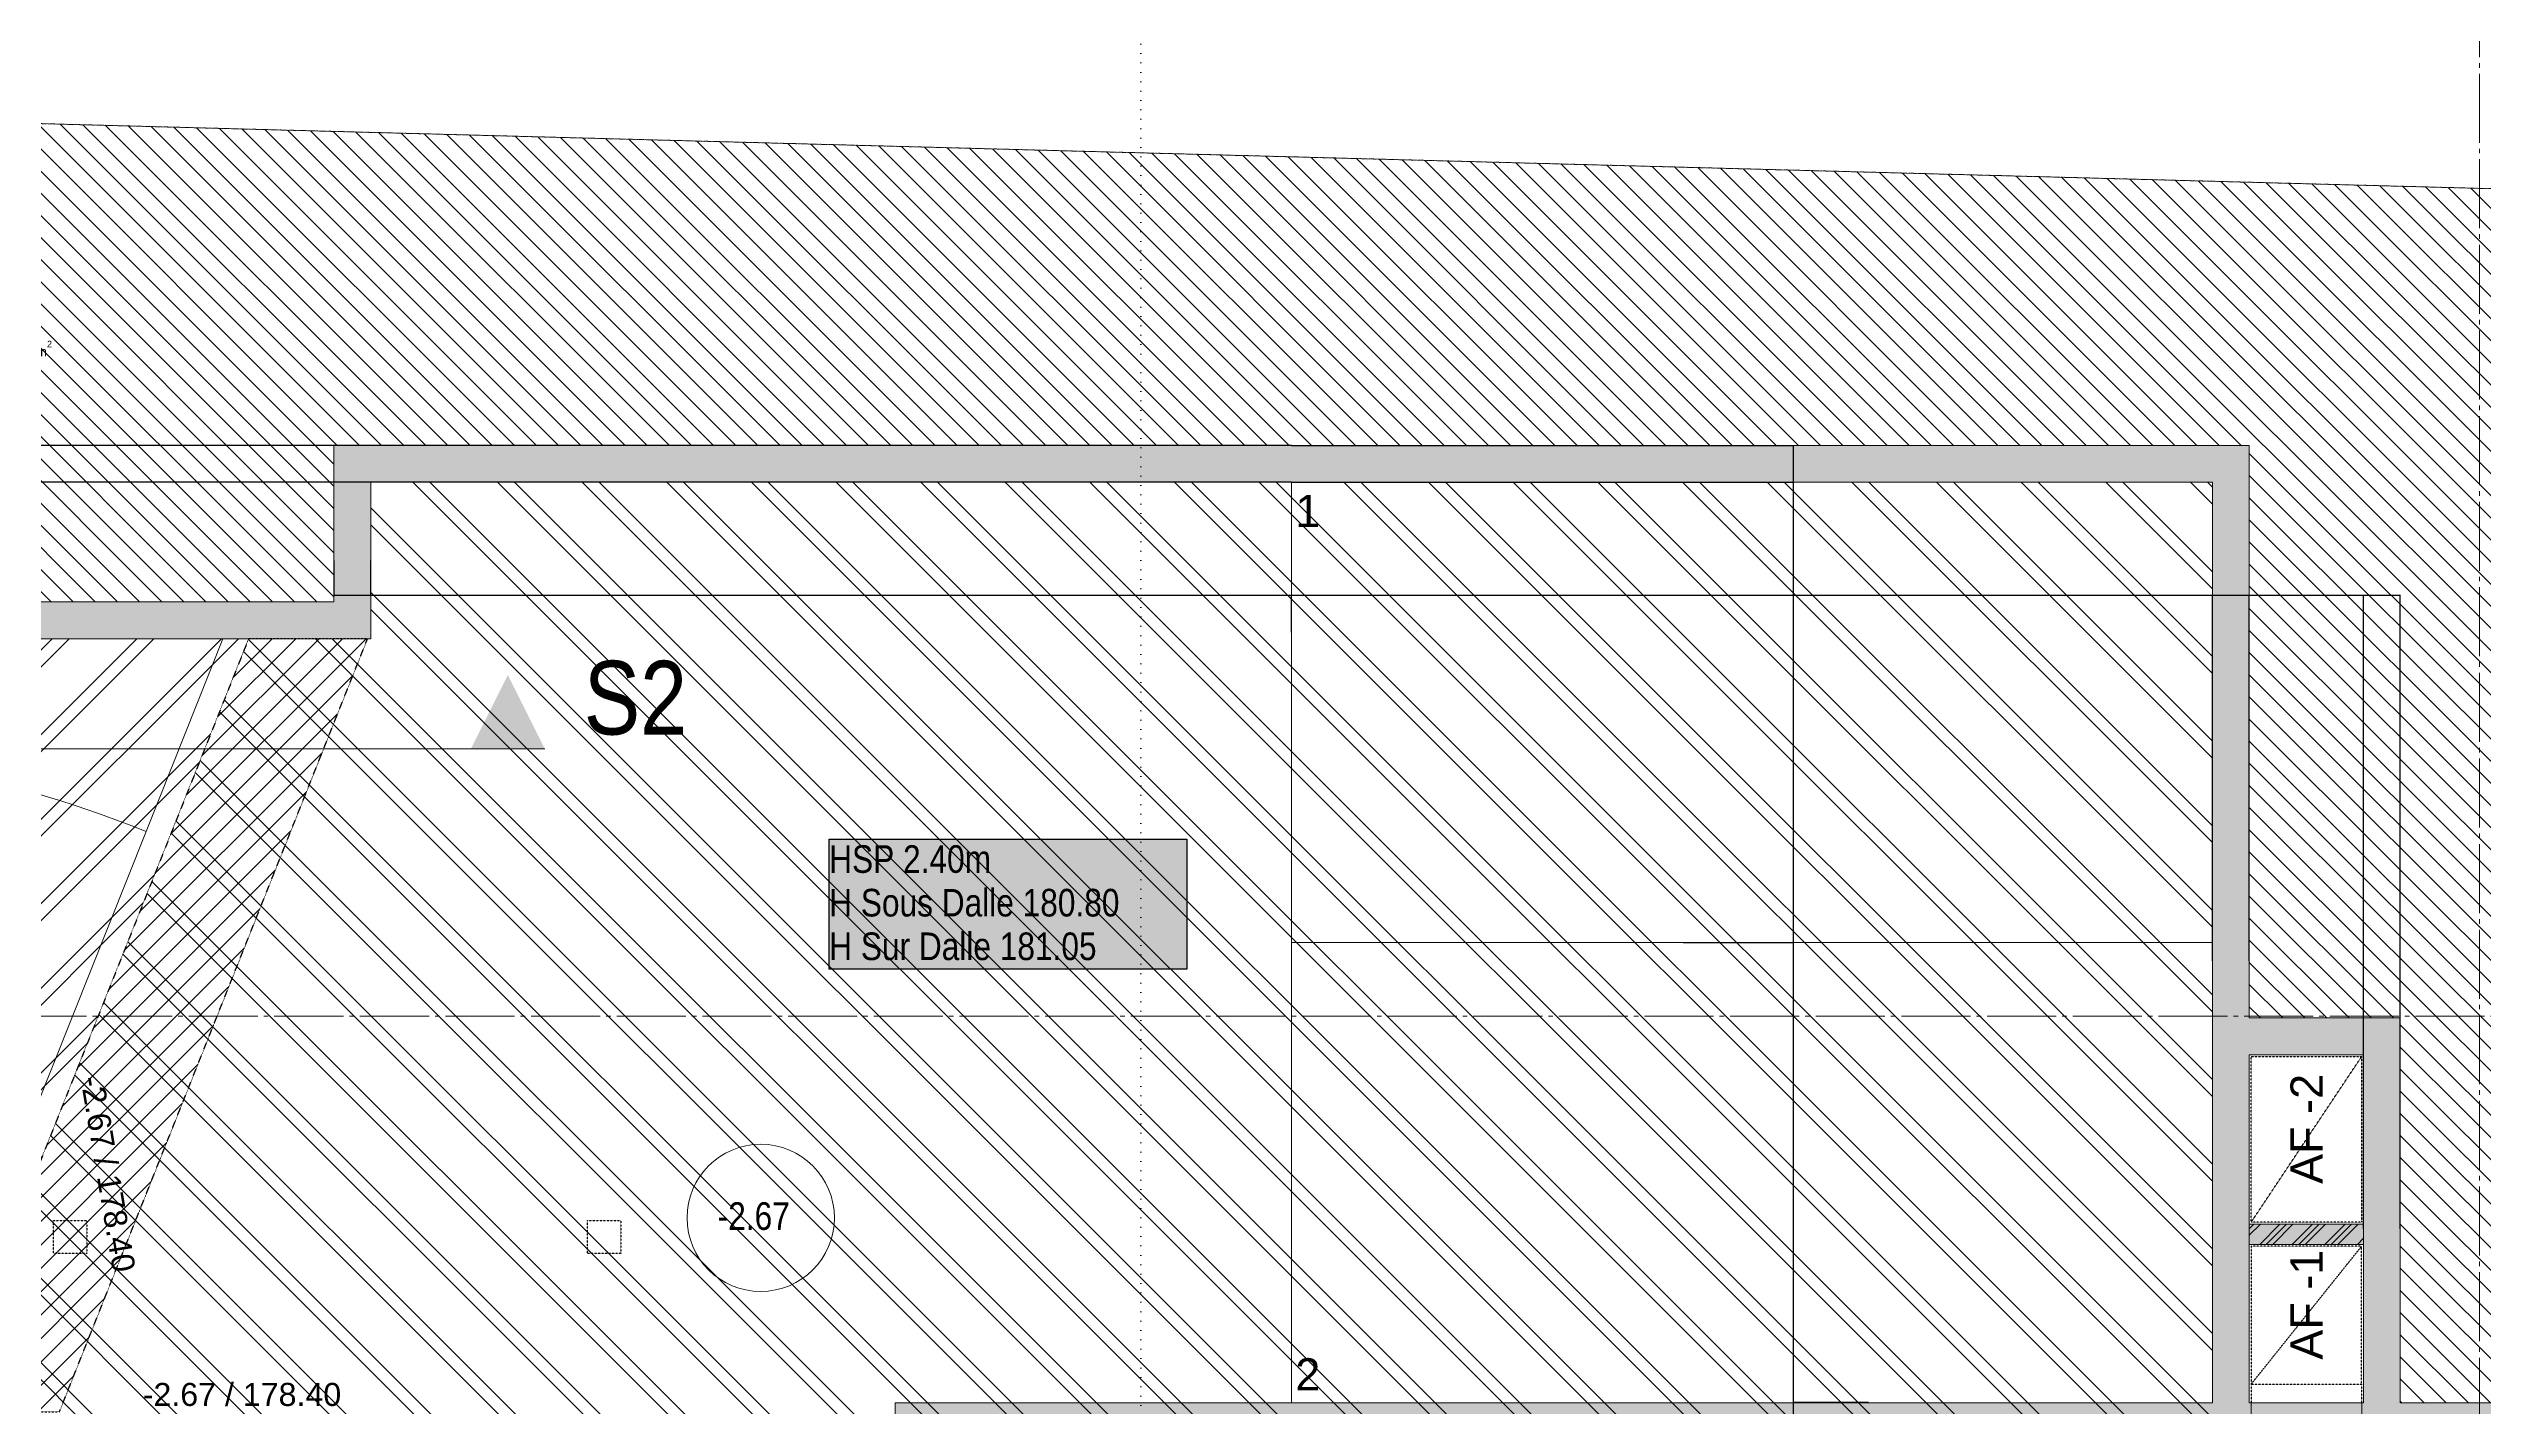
# Model space of a CAD drawing. Header units: centimetres. Extents: x -4990 to 114398, y -61489 to -12305.
# Drawn here: x 57278 to 58600, y -14381 to -13644 of the extents above; entities that cross this region are included whole.
import ezdxf

# ---------------------------------------------------------------- set-up
doc = ezdxf.new("R2010")
doc.units = ezdxf.units.CM
doc.header["$LTSCALE"] = 0.5
for name, pattern in [('Mixte 15', [0.93, 0.75, -0.065, 0.05, -0.065]), ('Mixte 8_2 tirets', [0.695, 0.4, -0.065, 0.05, -0.065, 0.05, -0.065]), ('Pointillé 1', [0.09, 0.05, -0.04]), ('Pointillé 1_5', [0.125, 0.075, -0.05]), ('Pointillé 3', [0.25, 0.15, -0.1]), ('Points 2', [0.1, 0, -0.1])]:
    doc.linetypes.add(name, pattern=pattern)
doc.layers.get('0').update_dxf_attribs({"linetype": 'CONTINUOUS'})
doc.layers.get('DEFPOINTS').update_dxf_attribs({"linetype": 'CONTINUOUS'})
for name, color, linetype in [('1  Fenetres', 7, 'CONTINUOUS'), ('1  Hachures', 7, 'CONTINUOUS'), ('1  Hachures_coupées', 7, 'CONTINUOUS'), ('1  MURS', 7, 'CONTINUOUS'), ('1 Cloisons int', 7, 'CONTINUOUS'), ('6 COMPL 2D', 7, 'CONTINUOUS'), ('6 Compl 2D 2 Détails', 7, 'CONTINUOUS'), ('6 Traits de Coupes', 7, 'CONTINUOUS'), ('7 ABORDS', 7, 'CONTINUOUS'), ('8  TEXTES', 7, 'CONTINUOUS'), ('8 Text 2 Détails', 7, 'CONTINUOUS'), ('9  COTATIONS', 7, 'CONTINUOUS')]:
    doc.layers.add(name, color=color, linetype=linetype)
doc.styles.get("Standard").update_dxf_attribs({"font": 'arial.ttf'})
doc.styles.add('STYLE_GENERE_1', font='')
doc.styles.add('STYLE_GENERE_2', font='')
doc.styles.add('STYLE_GENERE_3', font='')
doc.styles.get('STYLE_GENERE_1').set_extended_font_data('Arial Occidental')
doc.styles.get('STYLE_GENERE_2').set_extended_font_data('Univers LT 57 Condensed')
doc.styles.get('STYLE_GENERE_3').set_extended_font_data('Arial Occidental')
doc.dimstyles.new('STYLE_GENERE__2', dxfattribs={"dimtxt": 0.1, "dimasz": 0.095, "dimexe": 0.18, "dimexo": 0, "dimgap": 0.09, "dimtad": 1, "dimtih": 1, "dimtoh": 1, "dimdec": 0, "dimlfac": 100, "dimzin": 0, "dimdsep": 46, "dimtxsty": 'STYLE_GENERE_3', "dimblk": 'ARROWHEAD_7', "dimblk1": 'ARROWHEAD_7', "dimblk2": 'ARROWHEAD_7', "dimcen": 0.09, "dimclrd": 7, "dimclre": 7, "dimclrt": 256, "dimadec": 1, "dimazin": 0, "dimtfac": 1, "dimtdec": 4, "dimtmove": 0, "dimatfit": 3, "dimfxl": 1, "dimtolj": 1, "dimtzin": 0, "dimarcsym": 0})
doc.dimstyles.new('STYLE_GENERE__3', dxfattribs={"dimtxt": 0.1, "dimasz": 0.095, "dimexe": 0.18, "dimexo": 0, "dimgap": 0.09, "dimtad": 1, "dimtih": 1, "dimtoh": 1, "dimdec": 0, "dimlfac": 100, "dimzin": 0, "dimdsep": 46, "dimtxsty": 'STYLE_GENERE_3', "dimblk": 'ARROWHEAD_7', "dimblk1": 'ARROWHEAD_7', "dimblk2": 'ARROWHEAD_7', "dimcen": 0.09, "dimclrd": 7, "dimclre": 7, "dimclrt": 256, "dimadec": 1, "dimazin": 0, "dimtfac": 1, "dimtdec": 4, "dimtmove": 2, "dimatfit": 3, "dimfxl": 1, "dimtolj": 1, "dimtzin": 0, "dimarcsym": 0})
doc.dimstyles.new('STYLE_GENERE__4', dxfattribs={"dimtxt": 0.1, "dimasz": 0.095, "dimexe": 0.18, "dimexo": 0, "dimgap": 0.09, "dimtad": 1, "dimdec": 0, "dimlfac": 100, "dimzin": 0, "dimdsep": 46, "dimtxsty": 'STYLE_GENERE_3', "dimblk": 'ARROWHEAD_7', "dimblk1": 'ARROWHEAD_7', "dimblk2": 'ARROWHEAD_7', "dimcen": 0.09, "dimclrd": 7, "dimclre": 7, "dimclrt": 256, "dimadec": 1, "dimazin": 0, "dimtfac": 1, "dimtdec": 4, "dimtmove": 0, "dimatfit": 3, "dimfxl": 1, "dimtolj": 1, "dimtzin": 0, "dimarcsym": 0})

# ---------------------------------------------------------------- blocks, each defined once
blk = doc.blocks.new('Hachure_38_2', base_point=(0, 0))
at = {"layer": '1  Hachures', "linetype": 'Continuous', "lineweight": 0, "true_color": 0x969696}
h = blk.add_hatch(dxfattribs=at)
h.set_pattern_fill('BRIQUE_CIMENT_0002', color=252, style=0, pattern_type=2)
h.set_pattern_definition([(135, (0, 0), (0.06010408, 0.06010408), [])])
h.paths.add_polyline_path([(2.325, 22.205), (2.311, 21.605), (11.812, 21.605), (11.812, 22.005), (11.812, 22.455), (22.212, 22.455), (22.212, 19.345), (23.032, 19.345), (23.032, 17.255), (25.17, 17.255), (25.164, 17.392), (25.164, 17.395), (25.271, 17.4), (25.001, 22.603), (25.213, 22.614), (25.16, 23.806), (2.377, 24.411)], flags=0)
at = {"layer": '1  Hachures', "color": 53, "linetype": 'Continuous', "lineweight": 0, "true_color": 0xd1d168}
for p, q in [((25.16, 23.806), (2.377, 24.411)), ((11.812, 22.005), (11.812, 22.455)), ((11.812, 22.455), (22.212, 22.455)), ((22.212, 22.455), (22.212, 19.345)), ((11.812, 21.605), (11.812, 22.005)), ((2.311, 21.605), (11.812, 21.605)), ((22.212, 19.345), (23.032, 19.345)), ((23.032, 19.345), (23.032, 17.255)), ((23.032, 17.255), (25.17, 17.255))]:
    blk.add_line(p, q, dxfattribs=at)
at = {"layer": '1  Hachures', "color": 18, "linetype": 'Continuous', "lineweight": 0, "insert": (10.002, 22.93), "char_height": 0.05, "attachment_point": 7, "style": 'STYLE_GENERE_1'}
blk.add_mtext('{59,31 m\\A1{\\H0.7x;\\S2^  ;}}', dxfattribs=at)
blk = doc.blocks.new('Mur_333_2', base_point=(14.86, 17.055))
at = {"layer": '1  Hachures_coupées', "linetype": 'Continuous', "lineweight": 0, "true_color": 0x8080c0}
blk.add_hatch(color=163, dxfattribs=at).paths.add_polyline_path([(14.86, 17.255), (14.86, 12.305), (15.06, 12.305), (15.06, 17.055)], flags=0)
at = {"layer": '1  MURS', "color": 5, "linetype": 'Continuous', "lineweight": 0}
for p, q in [((14.86, 17.255), (14.86, 12.305)), ((15.06, 12.305), (15.06, 17.055)), ((14.86, 12.305), (15.06, 12.305))]:
    blk.add_line(p, q, dxfattribs=at)
blk = doc.blocks.new('Baie Fenêtre libre_2')
at = {"layer": '1  Hachures', "linetype": 'Continuous', "lineweight": 0}
blk.add_hatch(color=255, dxfattribs=at).paths.add_polyline_path([(0.3, 0), (0.3, 0.2), (-0.3, 0.2), (-0.3, 0)], flags=0)
at = {"layer": '1  Fenetres', "color": 5, "linetype": 'Continuous', "lineweight": 0}
for p, q in [((-0.3, 0), (-0.3, 0.2)), ((0.3, 0), (0.3, 0.2))]:
    blk.add_line(p, q, dxfattribs=at)
at = {"layer": '1  Fenetres', "color": 30, "linetype": 'Continuous', "lineweight": 0, "true_color": 0xff9224}
for p, q in [((-0.3, 0.2), (0.3, 0.2)), ((-0.3, 0), (0.3, 0))]:
    blk.add_line(p, q, dxfattribs=at)
blk = doc.blocks.new('Mur_187_2', base_point=(25.429, 17.055))
at = {"layer": '1  Hachures_coupées', "linetype": 'Continuous', "lineweight": 0, "true_color": 0x8080c0}
for points in [[(15.06, 17.055), (22.222, 17.055), (22.222, 17.255), (14.86, 17.255)], [(25.17, 17.255), (22.822, 17.255), (22.822, 17.055), (25.179, 17.055)], [(25.42, 17.255), (25.17, 17.255), (25.179, 17.055)]]:
    blk.add_hatch(color=163, dxfattribs=at).paths.add_polyline_path(points, flags=0)
at = {"layer": '1  MURS', "color": 5, "linetype": 'Continuous', "lineweight": 0}
for p, q in [((22.012, 17.255), (14.86, 17.255)), ((22.222, 17.255), (22.212, 17.255)), ((22.832, 17.255), (22.822, 17.255)), ((25.17, 17.255), (23.032, 17.255)), ((15.06, 17.055), (20.01, 17.055)), ((20.23, 17.055), (22.222, 17.055)), ((22.822, 17.055), (25.179, 17.055))]:
    blk.add_line(p, q, dxfattribs=at)
at = {"layer": '1  Fenetres', "color": 18, "linetype": 'Continuous', "lineweight": 0, "rotation": 180}
blk.add_blockref('Baie Fenêtre libre_2', (22.522, 17.255), dxfattribs=at)
blk = doc.blocks.new('Mur_132_2', base_point=(22.212, 17.055))
at = {"layer": '1  Hachures_coupées', "linetype": 'Continuous', "lineweight": 0, "true_color": 0x8080c0}
blk.add_hatch(color=163, dxfattribs=at).paths.add_polyline_path([(22.212, 17.255), (22.212, 22.455), (22.012, 22.255), (22.012, 17.255)], flags=0)
at = {"layer": '1  MURS', "color": 5, "linetype": 'Continuous', "lineweight": 0}
for p, q in [((22.212, 19.345), (22.212, 22.455)), ((22.012, 22.255), (22.012, 17.255)), ((22.212, 17.255), (22.212, 19.145))]:
    blk.add_line(p, q, dxfattribs=at)
blk = doc.blocks.new('Mur_125_2', base_point=(11.812, 22.255))
at = {"layer": '1  Hachures_coupées', "linetype": 'Continuous', "lineweight": 0, "true_color": 0x8080c0}
blk.add_hatch(color=163, dxfattribs=at).paths.add_polyline_path([(12.012, 22.255), (22.012, 22.255), (22.212, 22.455), (11.812, 22.455)], flags=0)
at = {"layer": '1  MURS', "color": 5, "linetype": 'Continuous', "lineweight": 0}
for p, q in [((22.212, 22.455), (11.812, 22.455)), ((12.012, 22.255), (22.012, 22.255))]:
    blk.add_line(p, q, dxfattribs=at)
blk = doc.blocks.new('Mur_110_2', base_point=(11.812, 22.255))
at = {"layer": '1  Hachures_coupées', "linetype": 'Continuous', "lineweight": 0, "true_color": 0x8080c0}
blk.add_hatch(color=163, dxfattribs=at).paths.add_polyline_path([(11.812, 22.455), (11.812, 21.605), (12.012, 21.405), (12.012, 22.255)], flags=0)
at = {"layer": '1  MURS', "color": 5, "linetype": 'Continuous', "lineweight": 0}
for p, q in [((11.812, 22.455), (11.812, 21.605)), ((12.012, 21.405), (12.012, 22.255))]:
    blk.add_line(p, q, dxfattribs=at)
blk = doc.blocks.new('Mur_290_2', base_point=(22.212, 18.115))
at = {"layer": '1  Hachures_coupées', "linetype": 'Continuous', "lineweight": 0, "true_color": 0x70e800}
blk.add_hatch(color=70, dxfattribs=at).paths.add_polyline_path([(22.212, 18.115), (22.832, 18.115), (22.832, 18.225), (22.212, 18.225)], flags=0)
at = {"layer": '1  Hachures_coupées', "linetype": 'Continuous', "lineweight": 0}
h = blk.add_hatch(dxfattribs=at)
h.set_pattern_fill('ALUMINIUM_0002', color=135, style=0, pattern_type=2)
h.set_pattern_definition([(45, (0, 0), (-0.08838835, 0.08838835), []), (45, (-0.01768, 0.01768), (-0.08838835, 0.08838835), []), (45, (-0.03536, 0.03536), (-0.08838835, 0.08838835), [])])
h.paths.add_polyline_path([(22.212, 18.115), (22.832, 18.115), (22.832, 18.225), (22.212, 18.225)], flags=0)
at = {"layer": '1 Cloisons int', "color": 212, "linetype": 'Continuous', "lineweight": 0, "true_color": 0xcb00cc}
for p, q in [((22.832, 18.225), (22.212, 18.225)), ((22.212, 18.225), (22.212, 18.115)), ((22.212, 18.115), (22.832, 18.115)), ((22.832, 18.115), (22.832, 18.225))]:
    blk.add_line(p, q, dxfattribs=at)
blk = doc.blocks.new('Mur_2203_2', base_point=(2.107, 21.405))
at = {"layer": '1  Hachures_coupées', "linetype": 'Continuous', "lineweight": 0, "true_color": 0x8080c0}
blk.add_hatch(color=163, dxfattribs=at).paths.add_polyline_path([(2.107, 21.405), (12.012, 21.405), (11.812, 21.605), (2.311, 21.605)], flags=0)
at = {"layer": '1  MURS', "color": 5, "linetype": 'Continuous', "lineweight": 0}
for p, q in [((11.812, 21.605), (2.311, 21.605)), ((2.107, 21.405), (12.012, 21.405))]:
    blk.add_line(p, q, dxfattribs=at)
blk = doc.blocks.new('Mur_2207_2', base_point=(23.032, 17.055))
at = {"layer": '1  Hachures_coupées', "linetype": 'Continuous', "lineweight": 0, "true_color": 0x8080c0}
blk.add_hatch(color=163, dxfattribs=at).paths.add_polyline_path([(23.032, 17.255), (23.032, 19.345), (22.832, 19.145), (22.832, 17.255)], flags=0)
at = {"layer": '1  MURS', "color": 5, "linetype": 'Continuous', "lineweight": 0}
for p, q in [((23.032, 17.255), (23.032, 19.345)), ((22.832, 19.145), (22.832, 17.255))]:
    blk.add_line(p, q, dxfattribs=at)
blk = doc.blocks.new('Mur_730_2', base_point=(22.212, 19.345))
at = {"layer": '1  Hachures_coupées', "linetype": 'Continuous', "lineweight": 0, "true_color": 0x8080c0}
blk.add_hatch(color=163, dxfattribs=at).paths.add_polyline_path([(22.212, 19.145), (22.832, 19.145), (23.032, 19.345), (22.212, 19.345)], flags=0)
at = {"layer": '1  MURS', "color": 5, "linetype": 'Continuous', "lineweight": 0}
for p, q in [((23.032, 19.345), (22.212, 19.345)), ((22.212, 19.145), (22.832, 19.145))]:
    blk.add_line(p, q, dxfattribs=at)
blk = doc.blocks.new('ARROWHEAD_7')
at = {"color": 0, "linetype": 'Continuous', "lineweight": 0}
for p, q in [((0, 0), (-1, 0)), ((-0.25, 0), (0.25, 0)), ((0, -0.25), (0, 0.25))]:
    blk.add_line(p, q, dxfattribs=at)
blk.add_circle((0, 0), 0.25, dxfattribs=at)
blk = doc.blocks.new('*D692')
at = {"layer": '9  COTATIONS', "color": 7, "linetype": 'Continuous', "lineweight": -2, "transparency": 16777216}
for p, q in [((57432.9, -13921.8), (57432.9, -13940.8)), ((57452.9, -13921.8), (57452.9, -13940.8)), ((57433, -13940.6), (57452.8, -13940.6))]:
    blk.add_line(p, q, dxfattribs=at)
at = {"layer": 'DEFPOINTS', "color": 0, "linetype": 'Continuous', "transparency": 16777216}
for p in [(57432.9, -13921.8), (57452.9, -13921.8), (57452.9, -13940.6)]:
    blk.add_point(p, dxfattribs=at)
at = {"layer": '9  COTATIONS', "color": 7, "linetype": 'Continuous', "lineweight": -2, "transparency": 16777216, "xscale": 0.095, "yscale": 0.095, "zscale": 0.095, "rotation": 180}
blk.add_blockref('ARROWHEAD_7', (57432.9, -13940.6), dxfattribs=at)
at = {"layer": '9  COTATIONS', "color": 7, "linetype": 'Continuous', "lineweight": -2, "transparency": 16777216, "xscale": 0.095, "yscale": 0.095, "zscale": 0.095}
blk.add_blockref('ARROWHEAD_7', (57452.9, -13940.6), dxfattribs=at)
at = {"layer": '9  COTATIONS', "color": 194, "linetype": 'Continuous', "true_color": 0x50009f, "transparency": 16777216, "insert": (57442.9, -13940.5), "char_height": 0.1, "attachment_point": 5, "style": 'STYLE_GENERE_3'}
blk.add_mtext('\\A1;2000', dxfattribs=at)
blk = doc.blocks.new('*D693')
at = {"layer": '9  COTATIONS', "color": 7, "linetype": 'Continuous', "lineweight": -2, "transparency": 16777216}
for p, q in [((57452.9, -13921.8), (57452.9, -13940.8)), ((57453, -13940.6), (57952.8, -13940.6)), ((57952.9, -13960.7), (57952.9, -13940.5))]:
    blk.add_line(p, q, dxfattribs=at)
at = {"layer": 'DEFPOINTS', "color": 0, "linetype": 'Continuous', "transparency": 16777216}
for p in [(57452.9, -13921.8), (57952.9, -13940.6), (57952.9, -13960.7)]:
    blk.add_point(p, dxfattribs=at)
at = {"layer": '9  COTATIONS', "color": 7, "linetype": 'Continuous', "lineweight": -2, "transparency": 16777216, "xscale": 0.095, "yscale": 0.095, "zscale": 0.095, "rotation": 180}
blk.add_blockref('ARROWHEAD_7', (57452.9, -13940.6), dxfattribs=at)
at = {"layer": '9  COTATIONS', "color": 7, "linetype": 'Continuous', "lineweight": -2, "transparency": 16777216, "xscale": 0.095, "yscale": 0.095, "zscale": 0.095}
blk.add_blockref('ARROWHEAD_7', (57952.9, -13940.6), dxfattribs=at)
at = {"layer": '9  COTATIONS', "color": 194, "linetype": 'Continuous', "true_color": 0x50009f, "transparency": 16777216, "insert": (57702.9, -13940.5), "char_height": 0.1, "attachment_point": 5, "style": 'STYLE_GENERE_3'}
blk.add_mtext('\\A1;50000', dxfattribs=at)
blk = doc.blocks.new('*D694')
at = {"layer": '9  COTATIONS', "color": 7, "linetype": 'Continuous', "lineweight": -2, "transparency": 16777216}
for p, q in [((57952.9, -13960.7), (57952.9, -13940.5)), ((57953, -13940.6), (58452.8, -13940.6)), ((58452.9, -14139.3), (58452.9, -13940.5))]:
    blk.add_line(p, q, dxfattribs=at)
at = {"layer": 'DEFPOINTS', "color": 0, "linetype": 'Continuous', "transparency": 16777216}
for p in [(58452.9, -13940.6), (57952.9, -13960.7), (58452.9, -14139.3)]:
    blk.add_point(p, dxfattribs=at)
at = {"layer": '9  COTATIONS', "color": 7, "linetype": 'Continuous', "lineweight": -2, "transparency": 16777216, "xscale": 0.095, "yscale": 0.095, "zscale": 0.095, "rotation": 180}
blk.add_blockref('ARROWHEAD_7', (57952.9, -13940.6), dxfattribs=at)
at = {"layer": '9  COTATIONS', "color": 7, "linetype": 'Continuous', "lineweight": -2, "transparency": 16777216, "xscale": 0.095, "yscale": 0.095, "zscale": 0.095}
blk.add_blockref('ARROWHEAD_7', (58452.9, -13940.6), dxfattribs=at)
at = {"layer": '9  COTATIONS', "color": 194, "linetype": 'Continuous', "true_color": 0x50009f, "transparency": 16777216, "insert": (58202.9, -13940.5), "char_height": 0.1, "attachment_point": 5, "style": 'STYLE_GENERE_3'}
blk.add_mtext('\\A1;50000', dxfattribs=at)
blk = doc.blocks.new('*D695')
at = {"layer": '9  COTATIONS', "color": 7, "linetype": 'Continuous', "lineweight": -2, "transparency": 16777216}
for p, q in [((58452.9, -14139.3), (58452.9, -13940.5)), ((58453, -13940.6), (58472.8, -13940.6)), ((58472.9, -14139.3), (58472.9, -13940.5))]:
    blk.add_line(p, q, dxfattribs=at)
at = {"layer": 'DEFPOINTS', "color": 0, "linetype": 'Continuous', "transparency": 16777216}
for p in [(58472.9, -13940.6), (58452.9, -14139.3), (58472.9, -14139.3)]:
    blk.add_point(p, dxfattribs=at)
at = {"layer": '9  COTATIONS', "color": 7, "linetype": 'Continuous', "lineweight": -2, "transparency": 16777216, "xscale": 0.095, "yscale": 0.095, "zscale": 0.095, "rotation": 180}
blk.add_blockref('ARROWHEAD_7', (58452.9, -13940.6), dxfattribs=at)
at = {"layer": '9  COTATIONS', "color": 7, "linetype": 'Continuous', "lineweight": -2, "transparency": 16777216, "xscale": 0.095, "yscale": 0.095, "zscale": 0.095}
blk.add_blockref('ARROWHEAD_7', (58472.9, -13940.6), dxfattribs=at)
at = {"layer": '9  COTATIONS', "color": 194, "linetype": 'Continuous', "true_color": 0x50009f, "transparency": 16777216, "insert": (58462.9, -13940.5), "char_height": 0.1, "attachment_point": 5, "style": 'STYLE_GENERE_3'}
blk.add_mtext('\\A1;2000', dxfattribs=at)
blk = doc.blocks.new('*D696')
at = {"layer": '9  COTATIONS', "color": 7, "linetype": 'Continuous', "lineweight": -2, "transparency": 16777216}
for p, q in [((58472.9, -14139.3), (58472.9, -13940.5)), ((58473, -13940.6), (58534.8, -13940.6)), ((58534.9, -14284.8), (58534.9, -13940.5))]:
    blk.add_line(p, q, dxfattribs=at)
at = {"layer": 'DEFPOINTS', "color": 0, "linetype": 'Continuous', "transparency": 16777216}
for p in [(58534.9, -13940.6), (58472.9, -14139.3), (58534.9, -14284.8)]:
    blk.add_point(p, dxfattribs=at)
at = {"layer": '9  COTATIONS', "color": 7, "linetype": 'Continuous', "lineweight": -2, "transparency": 16777216, "xscale": 0.095, "yscale": 0.095, "zscale": 0.095, "rotation": 180}
blk.add_blockref('ARROWHEAD_7', (58472.9, -13940.6), dxfattribs=at)
at = {"layer": '9  COTATIONS', "color": 7, "linetype": 'Continuous', "lineweight": -2, "transparency": 16777216, "xscale": 0.095, "yscale": 0.095, "zscale": 0.095}
blk.add_blockref('ARROWHEAD_7', (58534.9, -13940.6), dxfattribs=at)
at = {"layer": '9  COTATIONS', "color": 194, "linetype": 'Continuous', "true_color": 0x50009f, "transparency": 16777216, "insert": (58503.9, -13940.5), "char_height": 0.1, "attachment_point": 5, "style": 'STYLE_GENERE_3'}
blk.add_mtext('\\A1;6200', dxfattribs=at)
blk = doc.blocks.new('*D697')
at = {"layer": '9  COTATIONS', "color": 7, "linetype": 'Continuous', "lineweight": -2, "transparency": 16777216}
for p, q in [((58534.9, -14284.8), (58534.9, -13940.5)), ((58535, -13940.6), (58554.8, -13940.6)), ((58554.9, -14284.8), (58554.9, -13940.5))]:
    blk.add_line(p, q, dxfattribs=at)
at = {"layer": 'DEFPOINTS', "color": 0, "linetype": 'Continuous', "transparency": 16777216}
for p in [(58554.9, -13940.6), (58534.9, -14284.8), (58554.9, -14284.8)]:
    blk.add_point(p, dxfattribs=at)
at = {"layer": '9  COTATIONS', "color": 7, "linetype": 'Continuous', "lineweight": -2, "transparency": 16777216, "xscale": 0.095, "yscale": 0.095, "zscale": 0.095, "rotation": 180}
blk.add_blockref('ARROWHEAD_7', (58534.9, -13940.6), dxfattribs=at)
at = {"layer": '9  COTATIONS', "color": 7, "linetype": 'Continuous', "lineweight": -2, "transparency": 16777216, "xscale": 0.095, "yscale": 0.095, "zscale": 0.095}
blk.add_blockref('ARROWHEAD_7', (58554.9, -13940.6), dxfattribs=at)
at = {"layer": '9  COTATIONS', "color": 194, "linetype": 'Continuous', "true_color": 0x50009f, "transparency": 16777216, "insert": (58544.9, -13940.5), "char_height": 0.1, "attachment_point": 5, "style": 'STYLE_GENERE_3'}
blk.add_mtext('\\A1;2000', dxfattribs=at)
blk = doc.blocks.new('*D702')
at = {"layer": '9  COTATIONS', "color": 7, "linetype": 'Continuous', "lineweight": -2, "transparency": 16777216}
for p, q in [((58266.2, -14379.3), (58225.3, -14379.3)), ((58225.5, -14399.2), (58225.5, -14379.4)), ((58266.2, -14399.3), (58225.3, -14399.3))]:
    blk.add_line(p, q, dxfattribs=at)
at = {"layer": 'DEFPOINTS', "color": 0, "linetype": 'Continuous', "transparency": 16777216}
for p in [(58225.5, -14379.3), (58266.2, -14379.3), (58266.2, -14399.3)]:
    blk.add_point(p, dxfattribs=at)
at = {"layer": '9  COTATIONS', "color": 7, "linetype": 'Continuous', "lineweight": -2, "transparency": 16777216, "xscale": 0.095, "yscale": 0.095, "zscale": 0.095}
for p, rotation in [((58225.5, -14379.3), 90), ((58225.5, -14399.3), 270)]:
    blk.add_blockref('ARROWHEAD_7', p, dxfattribs=dict(at, rotation=rotation))
at = {"layer": '9  COTATIONS', "color": 194, "linetype": 'Continuous', "true_color": 0x50009f, "transparency": 16777216, "insert": (58225.3, -14389.3), "char_height": 0.1, "attachment_point": 5, "rotation": 90, "style": 'STYLE_GENERE_3'}
blk.add_mtext('\\A1;2000', dxfattribs=at)
blk = doc.blocks.new('*D703')
at = {"layer": '9  COTATIONS', "color": 7, "linetype": 'Continuous', "lineweight": -2, "transparency": 16777216}
for p, q in [((58165.6, -14129.3), (58225.7, -14129.3)), ((58225.5, -14379.2), (58225.5, -14129.4)), ((58266.2, -14379.3), (58225.3, -14379.3))]:
    blk.add_line(p, q, dxfattribs=at)
at = {"layer": 'DEFPOINTS', "color": 0, "linetype": 'Continuous', "transparency": 16777216}
for p in [(58165.6, -14129.3), (58225.5, -14129.3), (58266.2, -14379.3)]:
    blk.add_point(p, dxfattribs=at)
at = {"layer": '9  COTATIONS', "color": 7, "linetype": 'Continuous', "lineweight": -2, "transparency": 16777216, "xscale": 0.095, "yscale": 0.095, "zscale": 0.095}
for p, rotation in [((58225.5, -14129.3), 90), ((58225.5, -14379.3), 270)]:
    blk.add_blockref('ARROWHEAD_7', p, dxfattribs=dict(at, rotation=rotation))
at = {"layer": '9  COTATIONS', "color": 194, "linetype": 'Continuous', "true_color": 0x50009f, "transparency": 16777216, "insert": (58225.3, -14254.3), "char_height": 0.1, "attachment_point": 5, "rotation": 90, "style": 'STYLE_GENERE_3'}
blk.add_mtext('\\A1;25000', dxfattribs=at)
blk = doc.blocks.new('*D704')
at = {"layer": '9  COTATIONS', "color": 7, "linetype": 'Continuous', "lineweight": -2, "transparency": 16777216}
for p, q in [((57952.9, -13879.3), (58225.7, -13879.3)), ((58225.5, -14129.2), (58225.5, -13879.4)), ((58165.6, -14129.3), (58225.7, -14129.3))]:
    blk.add_line(p, q, dxfattribs=at)
at = {"layer": 'DEFPOINTS', "color": 0, "linetype": 'Continuous', "transparency": 16777216}
for p in [(57952.9, -13879.3), (58225.5, -13879.3), (58165.6, -14129.3)]:
    blk.add_point(p, dxfattribs=at)
at = {"layer": '9  COTATIONS', "color": 7, "linetype": 'Continuous', "lineweight": -2, "transparency": 16777216, "xscale": 0.095, "yscale": 0.095, "zscale": 0.095}
for p, rotation in [((58225.5, -13879.3), 90), ((58225.5, -14129.3), 270)]:
    blk.add_blockref('ARROWHEAD_7', p, dxfattribs=dict(at, rotation=rotation))
at = {"layer": '9  COTATIONS', "color": 194, "linetype": 'Continuous', "true_color": 0x50009f, "transparency": 16777216, "insert": (58225.3, -14004.3), "char_height": 0.1, "attachment_point": 5, "rotation": 90, "style": 'STYLE_GENERE_3'}
blk.add_mtext('\\A1;25000', dxfattribs=at)
blk = doc.blocks.new('*D705')
at = {"layer": '9  COTATIONS', "color": 7, "linetype": 'Continuous', "lineweight": -2, "transparency": 16777216}
for p, q in [((57952.9, -13859.3), (58225.7, -13859.3)), ((58225.5, -13879.2), (58225.5, -13859.4)), ((57952.9, -13879.3), (58225.7, -13879.3))]:
    blk.add_line(p, q, dxfattribs=at)
at = {"layer": 'DEFPOINTS', "color": 0, "linetype": 'Continuous', "transparency": 16777216}
for p in [(57952.9, -13859.3), (58225.5, -13859.3), (57952.9, -13879.3)]:
    blk.add_point(p, dxfattribs=at)
at = {"layer": '9  COTATIONS', "color": 7, "linetype": 'Continuous', "lineweight": -2, "transparency": 16777216, "xscale": 0.095, "yscale": 0.095, "zscale": 0.095}
for p, rotation in [((58225.5, -13859.3), 90), ((58225.5, -13879.3), 270)]:
    blk.add_blockref('ARROWHEAD_7', p, dxfattribs=dict(at, rotation=rotation))
at = {"layer": '9  COTATIONS', "color": 194, "linetype": 'Continuous', "true_color": 0x50009f, "transparency": 16777216, "insert": (58225.3, -13869.3), "char_height": 0.1, "attachment_point": 5, "rotation": 90, "style": 'STYLE_GENERE_3'}
blk.add_mtext('\\A1;2000', dxfattribs=at)
blk = doc.blocks.new('*D722')
at = {"layer": '9  COTATIONS', "color": 7, "linetype": 'Continuous', "lineweight": -2, "transparency": 16777216}
for p, q in [((57952.9, -13879.3), (57097.2, -13879.3)), ((57097.4, -13944.2), (57097.4, -13879.4)), ((56947.7, -13944.3), (57097.6, -13944.3))]:
    blk.add_line(p, q, dxfattribs=at)
at = {"layer": 'DEFPOINTS', "color": 0, "linetype": 'Continuous', "transparency": 16777216}
for p in [(57097.4, -13879.3), (57952.9, -13879.3), (56947.7, -13944.3)]:
    blk.add_point(p, dxfattribs=at)
at = {"layer": '9  COTATIONS', "color": 7, "linetype": 'Continuous', "lineweight": -2, "transparency": 16777216, "xscale": 0.095, "yscale": 0.095, "zscale": 0.095}
for p, rotation in [((57097.4, -13879.3), 90), ((57097.4, -13944.3), 270)]:
    blk.add_blockref('ARROWHEAD_7', p, dxfattribs=dict(at, rotation=rotation))
at = {"layer": '9  COTATIONS', "color": 194, "linetype": 'Continuous', "true_color": 0x50009f, "transparency": 16777216, "insert": (57097.2, -13911.8), "char_height": 0.1, "attachment_point": 5, "rotation": 90, "style": 'STYLE_GENERE_3'}
blk.add_mtext('\\A1;6499', dxfattribs=at)
blk = doc.blocks.new('*D723')
at = {"layer": '9  COTATIONS', "color": 7, "linetype": 'Continuous', "lineweight": -2, "transparency": 16777216}
for p, q in [((57952.9, -13859.3), (57097.2, -13859.3)), ((57097.4, -13879.2), (57097.4, -13859.4)), ((57952.9, -13879.3), (57097.2, -13879.3))]:
    blk.add_line(p, q, dxfattribs=at)
at = {"layer": 'DEFPOINTS', "color": 0, "linetype": 'Continuous', "transparency": 16777216}
for p in [(57097.4, -13859.3), (57952.9, -13859.3), (57952.9, -13879.3)]:
    blk.add_point(p, dxfattribs=at)
at = {"layer": '9  COTATIONS', "color": 7, "linetype": 'Continuous', "lineweight": -2, "transparency": 16777216, "xscale": 0.095, "yscale": 0.095, "zscale": 0.095}
for p, rotation in [((57097.4, -13859.3), 90), ((57097.4, -13879.3), 270)]:
    blk.add_blockref('ARROWHEAD_7', p, dxfattribs=dict(at, rotation=rotation))
at = {"layer": '9  COTATIONS', "color": 194, "linetype": 'Continuous', "true_color": 0x50009f, "transparency": 16777216, "insert": (57097.2, -13869.3), "char_height": 0.1, "attachment_point": 5, "rotation": 90, "style": 'STYLE_GENERE_3'}
blk.add_mtext('\\A1;2000', dxfattribs=at)
blk = doc.blocks.new('Plan de coupe_4_2', base_point=(23.461, 25.654))
at = {"layer": '6 Traits de Coupes', "color": 142, "linetype": 'Points 2', "lineweight": 0, "true_color": 0x009de0}
blk.add_line((16.194, 25.654), (16.194, -0.206), dxfattribs=at)
at = {"layer": '6 Traits de Coupes', "color": 142, "linetype": 'Mixte 15', "lineweight": 0, "true_color": 0x009de0}
blk.add_line((23.461, 25.404), (23.461, 12.456), dxfattribs=at)
blk = doc.blocks.new('Plan de coupe_1_2', base_point=(-0.386, 19.355))
at = {"layer": '6 Traits de Coupes', "color": 142, "linetype": 'Mixte 15', "lineweight": 0, "true_color": 0x009de0}
blk.add_line((-0.136, 19.355), (26.639, 19.355), dxfattribs=at)

msp = doc.modelspace()

# ---------------------------------------------------------------- hatches: boundary and pattern name
at = {"layer": '1  Hachures', "linetype": 'Continuous', "lineweight": 0, "true_color": 0x828282}
h = msp.add_hatch(dxfattribs=at)
h.set_pattern_fill('ISOLATION_2_0002', color=8, scale=100, style=0, pattern_type=2)
h.set_pattern_definition([(135, (58004.29, -14214.807), (22.981, 22.981), []), (135, (57999.694, -14219.403), (22.981, 22.981), [])])
h.paths.add_polyline_path([(57285.751, -14444.303), (58322.751, -14444.303), (58322.751, -14545.317), (58776.135, -14545.317), (58769.661, -14399.31), (58452.944, -14399.304), (58452.944, -13879.304), (57452.945, -13879.309), (57452.945, -13964.301), (57386.663, -13964.301), (57219.326, -14384.3), (57285.751, -14384.3)], flags=0)
h = msp.add_hatch(dxfattribs=at)
h.set_pattern_fill('ISOLATION_2_0002', color=8, scale=100, style=0, pattern_type=2)
h.set_pattern_definition([(45, (56251.75, -16104.815), (-22.98097, 22.98097), []), (45, (56247.154, -16100.22), (-22.98097, 22.98097), [])])
h.paths.add_polyline_path([(56909.052, -14384.3), (57219.326, -14384.3), (57386.663, -13964.301), (56737.196, -13964.301), (56737.196, -14074.301)], flags=0)
at = {"layer": '1  Hachures', "linetype": 'Continuous', "lineweight": 0, "true_color": 0x009de0}
msp.add_hatch(color=142, dxfattribs=at).paths.add_polyline_path([(57547.425, -14024.064), (57527.402, -13984.067), (57507.379, -14024.064)], flags=0)
at = {"layer": '1  Hachures_coupées', "linetype": 'Continuous'}
h = msp.add_hatch(dxfattribs=at)
h.set_pattern_fill('BLOC_THERMIQUE_0002', color=256, scale=100, style=0, pattern_type=2)
h.set_pattern_definition([(45, (56251.751, -16104.815), (-6.36396, 6.36396), [])])
h.paths.add_polyline_path([(57386.663, -13964.301), (57219.322, -14384.31), (57283.908, -14384.31), (57451.25, -13964.301)])
at = {"layer": '8  TEXTES', "linetype": 'Continuous', "lineweight": 0}
msp.add_hatch(color=255, dxfattribs=at).paths.add_polyline_path([(57701.901, -14073.185), (57896.096, -14073.185), (57896.096, -14143.9), (57701.901, -14143.9)], flags=0)

# ---------------------------------------------------------------- linework, layer by layer
at = {"layer": '1  Hachures_coupées', "linetype": 'Pointillé 1', "flags": 128}
msp.add_lwpolyline([(57386.663, -13964.301), (57219.322, -14384.31), (57283.908, -14384.31), (57451.25, -13964.301)], close=True, dxfattribs=at)
at = {"layer": '6 COMPL 2D', "linetype": 'Pointillé 1_5'}
for p, q in [((58473.944, -14281.31), (58473.944, -14191.31)), ((58473.944, -14191.31), (58533.944, -14191.31)), ((58473.944, -14281.31), (58533.944, -14191.31)), ((58533.944, -14191.31), (58533.944, -14281.31)), ((57280.747, -14280.307), (57298.747, -14280.307)), ((57280.747, -14298.307), (57280.747, -14280.307)), ((57298.747, -14280.307), (57298.747, -14298.307)), ((57570.747, -14280.307), (57588.747, -14280.307)), ((57570.747, -14298.307), (57570.747, -14280.307)), ((57588.747, -14280.307), (57588.747, -14298.307)), ((58533.944, -14281.31), (58473.944, -14281.31)), ((57298.747, -14298.307), (57280.747, -14298.307)), ((57588.747, -14298.307), (57570.747, -14298.307)), ((58473.944, -14294.31), (58473.944, -14369.31)), ((58533.944, -14294.31), (58473.944, -14294.31)), ((58473.944, -14369.31), (58533.944, -14294.31)), ((58533.944, -14369.31), (58533.944, -14294.31)), ((58473.944, -14369.31), (58533.944, -14369.31)), ((58473.944, -14369.31), (58473.944, -14379.31)), ((58533.944, -14369.31), (58533.944, -14379.31))]:
    msp.add_line(p, q, dxfattribs=at)
at = {"layer": '6 COMPL 2D', "color": 18, "linetype": 'Continuous', "lineweight": 0}
msp.add_circle((57664.725, -14278.91), 40, dxfattribs=at)
at = {"layer": '6 COMPL 2D', "color": 194, "linetype": 'Continuous', "lineweight": 0, "true_color": 0x50009f}
msp.add_arc((57071.9, -14719.298), 700, 68.276526, 90, dxfattribs=at)
at = {"layer": '6 Compl 2D 2 Détails', "color": 18, "linetype": 'Continuous', "lineweight": 0}
for p, q in [((57952.945, -14379.31), (57952.945, -13879.306)), ((58452.944, -14129.31), (57952.945, -14129.31))]:
    msp.add_line(p, q, dxfattribs=at)
at = {"layer": '6 Compl 2D 2 Détails', "color": 194, "linetype": 'Continuous', "lineweight": 0, "true_color": 0x50009f}
for p, q in [((57330.989, -14069.012), (57372.708, -13964.301)), ((57071.9, -14719.298), (57330.989, -14069.012))]:
    msp.add_line(p, q, dxfattribs=at)
at = {"layer": '7 ABORDS', "color": 30, "linetype": 'Mixte 8_2 tirets', "lineweight": 0, "true_color": 0xf5970a, "flags": 128}
msp.add_lwpolyline([(58767.665, -13724.18), (58865.704, -15934.304), (58871.942, -16076.182), (56291.259, -16096.631), (56312.468, -15182.993), (56318.661, -14853.963), (56329.658, -14854.229), (56357.43, -13660.19)], close=True, dxfattribs=at)
at = {"layer": '8  TEXTES', "linetype": 'Continuous', "flags": 128}
msp.add_lwpolyline([(57701.901, -14073.185), (57896.096, -14073.185), (57896.096, -14143.9), (57701.901, -14143.9)], close=True, dxfattribs=at)
at = {"layer": '8 Text 2 Détails', "color": 142, "linetype": 'Continuous', "lineweight": 0, "true_color": 0x009de0}
msp.add_line((56218.218, -14024.064), (57547.425, -14024.064), dxfattribs=at)

# ---------------------------------------------------------------- block references
at = {"layer": '1  Hachures', "color": 252, "linetype": 'Continuous', "lineweight": 0, "true_color": 0x969696, "xscale": 100, "yscale": 100, "zscale": 100}
msp.add_blockref('Hachure_38_2', (56251.751, -16104.815), dxfattribs=at)
at = {"layer": '1  MURS', "color": 5, "lineweight": 0, "xscale": 100, "yscale": 100, "zscale": 100}
for name, p in [('Mur_125_2', (57432.944, -13879.309)), ('Mur_110_2', (57432.944, -13879.309)), ('Mur_132_2', (58472.944, -14399.31)), ('Mur_2203_2', (56462.425, -13964.301)), ('Mur_730_2', (58472.944, -14170.31)), ('Mur_2207_2', (58554.944, -14399.31)), ('Mur_333_2', (57737.752, -14399.31)), ('Mur_187_2', (58794.686, -14399.31))]:
    msp.add_blockref(name, p, dxfattribs=at)
at = {"layer": '1 Cloisons int', "color": 212, "lineweight": 0, "true_color": 0xcb00cc, "xscale": 100, "yscale": 100, "zscale": 100}
msp.add_blockref('Mur_290_2', (58472.944, -14293.31), dxfattribs=at)
at = {"layer": '6 Traits de Coupes', "color": 142, "lineweight": 0, "true_color": 0x009de0, "xscale": 100, "yscale": 100, "zscale": 100}
for name, p in [('Plan de coupe_4_2', (58597.86, -13539.38)), ('Plan de coupe_1_2', (56213.111, -14169.298))]:
    msp.add_blockref(name, p, dxfattribs=at)

# ---------------------------------------------------------------- texts
at = {"layer": '6 COMPL 2D', "color": 194, "linetype": 'Pointillé 3', "lineweight": 0, "true_color": 0x50009f, "insert": (57295.126, -14202.931), "char_height": 12.5, "attachment_point": 7, "rotation": 279.502826}
msp.add_mtext('{-2.67 / 178.40}', dxfattribs=at)
at = {"layer": '8  TEXTES', "linetype": 'Continuous', "char_height": 17.5, "attachment_point": 7}
for s, insert in [('{1}', (57954.945, -13903.674)), ('{2}', (57954.945, -14372.677))]:
    msp.add_mtext(s, dxfattribs=dict(at, insert=insert))
at = {"layer": '8  TEXTES', "linetype": 'Continuous', "insert": (57701.901, -14107.807), "char_height": 15, "attachment_point": 4, "line_spacing_factor": 0.947731, "style": 'STYLE_GENERE_2'}
msp.add_mtext('{HSP 2.40m\\PH Sous Dalle 180.80\\PH Sur Dalle 181.05}', dxfattribs=at)
at = {"layer": '8  TEXTES', "linetype": 'Continuous', "char_height": 17.5, "attachment_point": 7, "rotation": 90}
for s, insert in [('{AF -2}', (58512.812, -14260.47)), ('{AF -1}', (58512.812, -14355.97))]:
    msp.add_mtext(s, dxfattribs=dict(at, insert=insert))
at = {"layer": '8  TEXTES', "linetype": 'Continuous', "insert": (57641.342, -14278.052), "char_height": 15, "attachment_point": 4, "style": 'STYLE_GENERE_2'}
msp.add_mtext('{-2.67}', dxfattribs=at)
at = {"layer": '8  TEXTES', "color": 18, "linetype": 'Continuous', "lineweight": 0, "insert": (57329.179, -14381.266), "char_height": 12.5, "attachment_point": 7}
msp.add_mtext('{-2.67 / 178.40}', dxfattribs=at)
at = {"layer": '8 Text 2 Détails', "color": 142, "linetype": 'Continuous', "lineweight": 0, "true_color": 0x009de0, "insert": (57596.697, -13996.635), "char_height": 40, "attachment_point": 5, "style": 'STYLE_GENERE_2'}
msp.add_mtext('{S2}', dxfattribs=at)

# ---------------------------------------------------------------- dimensions: what is measured, and where the dimension line sits
at = {"layer": '9  COTATIONS', "linetype": 'Continuous'}
for base, p1, p2, picture, middle in [((57097.371, -13859.307), (57952.944, -13879.307), (57952.944, -13859.307), '*D723', (57097.231, -13869.307)), ((58225.479, -13859.307), (57952.944, -13879.307), (57952.944, -13859.307), '*D705', (58225.339, -13869.307)), ((57097.371, -13879.307), (56947.685, -13944.301), (57952.944, -13879.307), '*D722', (57097.231, -13911.804)), ((58225.479, -13879.307), (58165.589, -14129.31), (57952.944, -13879.307), '*D704', (58225.339, -14004.308)), ((58225.479, -14129.31), (58266.219, -14379.31), (58165.589, -14129.31), '*D703', (58225.339, -14254.31)), ((58225.479, -14379.31), (58266.219, -14399.31), (58266.219, -14379.31), '*D702', (58225.339, -14389.31))]:
    dim = msp.add_linear_dim(base=base, p1=p1, p2=p2, angle=90, dimstyle='STYLE_GENERE__4', dxfattribs=at)
    dim.commit()
    dim.dimension.update_dxf_attribs({"geometry": picture, "text_midpoint": middle})
for base, p1, p2, dimstyle, picture, middle in [((57452.944, -13940.638), (57432.944, -13921.805), (57452.944, -13921.805), 'STYLE_GENERE__2', '*D692', (57442.944, -13940.498)), ((57952.945, -13940.638), (57452.944, -13921.805), (57952.945, -13960.744), 'STYLE_GENERE__2', '*D693', (57702.944, -13940.498)), ((58452.944, -13940.638), (57952.945, -13960.744), (58452.944, -14139.308), 'STYLE_GENERE__2', '*D694', (58202.944, -13940.498)), ((58472.944, -13940.638), (58452.944, -14139.308), (58472.944, -14139.308), 'STYLE_GENERE__2', '*D695', (58462.944, -13940.498)), ((58534.944, -13940.638), (58472.944, -14139.308), (58534.944, -14284.81), 'STYLE_GENERE__3', '*D696', (58503.944, -13940.498)), ((58554.944, -13940.638), (58534.944, -14284.81), (58554.944, -14284.81), 'STYLE_GENERE__3', '*D697', (58544.944, -13940.498))]:
    dim = msp.add_linear_dim(base=base, p1=p1, p2=p2, dimstyle=dimstyle, dxfattribs=at)
    dim.commit()
    dim.dimension.update_dxf_attribs({"geometry": picture, "text_midpoint": middle})

doc.saveas('drawing.dxf')
